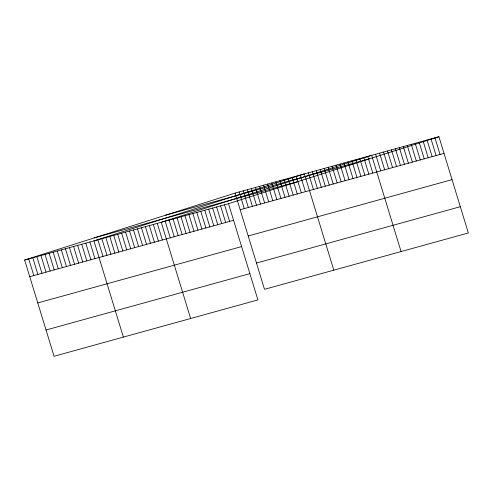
<?xml version="1.0" encoding="UTF-8"?>
<svg xmlns="http://www.w3.org/2000/svg" width="493" height="493" viewBox="0 0 493 493"><rect width="100%" height="100%" fill="white"/><g stroke="black" fill="none" stroke-linecap="round" stroke-linejoin="round"><path stroke-width="0.74" d="M24.65 260.033L228.493 203.677L257.913 299.91L54.07 356.266L24.65 260.033L235.087 193.09L438.93 136.734L468.35 232.967L264.507 289.323L235.087 193.09M228.493 203.677L438.93 136.734M165.642 215.182L369.485 158.826M94.095 237.94L297.932 181.584M240.177 209.728L444.014 153.372M29.734 276.672L233.577 220.316M248.207 235.993L452.044 179.637M37.764 302.936L241.607 246.58M256.477 263.052L460.32 206.696M46.04 330.002L249.883 273.646M434.974 137.824L440.058 154.463M431.018 138.921L436.102 155.56M427.055 140.018L432.145 156.651M423.099 141.109L428.189 157.748M419.142 142.206L424.233 158.838M415.186 143.297L420.276 159.935M411.23 144.394L416.314 161.026M407.273 145.484L412.358 162.123M403.317 146.581L408.401 163.214M399.361 147.672L404.445 164.311M395.404 148.769L400.489 165.401M391.448 149.86L396.532 166.498M387.492 150.957L392.576 167.589M383.529 152.047L388.62 168.686M379.573 153.144L384.663 169.777M375.617 154.235L380.707 170.874M401.08 251.566L371.66 155.332L161.223 222.275L190.643 318.509M367.704 156.423L372.788 173.061M363.748 157.52L368.832 174.152M359.791 158.61L364.875 175.249M355.835 159.707L360.919 176.34M351.879 160.798L356.963 177.437M347.922 161.895L353.006 178.534M343.96 162.986L349.05 179.625M340.004 164.083L345.094 180.721M336.047 165.18L341.138 181.812M332.091 166.27L337.181 182.909M328.135 167.367L333.219 184M324.178 168.458L329.262 185.097M320.222 169.555L325.306 186.188M316.266 170.646L321.35 187.285M312.309 171.743L317.393 188.375M308.353 172.833L313.437 189.472M333.816 270.164L304.397 173.93L93.953 240.874L123.379 337.107M300.317 175.058L305.401 191.691M296.238 176.18L301.328 192.818M292.164 177.307L297.248 193.946M288.085 178.435L293.175 195.074M284.011 179.563L289.095 196.202M279.932 180.691L285.022 197.329M275.858 181.818L280.942 198.457M271.779 182.946L276.863 199.579M267.705 184.074L272.789 200.706M263.626 185.202L268.71 201.834M259.546 186.329L264.636 202.962M255.473 187.451L260.557 204.09M251.393 188.579L256.483 205.217M247.32 189.706L252.404 206.345M243.24 190.834L248.33 207.473M239.167 191.962L244.251 208.601M224.531 204.774L229.621 221.406M220.574 205.864L225.665 222.503M216.618 206.961L221.708 223.594M212.662 208.052L217.752 224.691M208.705 209.149L213.789 225.782M204.749 210.24L209.833 226.879M200.793 211.337L205.877 227.969M196.836 212.428L201.92 229.066M192.88 213.524L197.964 230.157M188.924 214.615L194.008 231.254M184.967 215.712L190.051 232.345M181.005 216.803L186.095 233.442M177.049 217.9L182.139 234.532M173.092 218.991L178.183 235.629M169.136 220.088L174.226 236.726M165.18 221.178L170.264 237.817M157.267 223.372L162.351 240.005M153.311 224.463L158.395 241.102M149.354 225.56L154.438 242.192M145.398 226.651L150.482 243.289M141.442 227.748L146.526 244.38M137.479 228.838L142.569 245.477M133.523 229.935L138.613 246.568M129.567 231.026L134.657 247.665M125.61 232.123L130.694 248.755M121.654 233.214L126.738 249.852M117.698 234.311L122.782 250.943M113.741 235.401L118.825 252.04M109.785 236.498L114.869 253.131M105.829 237.589L110.913 254.228M101.872 238.686L106.956 255.319M97.91 239.777L103 256.415M89.88 242.001L94.964 258.634M85.8 243.129L90.891 259.762M81.727 244.257L86.811 260.889M77.647 245.378L82.738 262.017M73.574 246.506L78.658 263.145M69.495 247.634L74.579 264.273M65.421 248.762L70.505 265.4M61.342 249.889L66.426 266.528M57.262 251.017L62.352 267.656M53.189 252.145L58.273 268.777M49.109 253.273L54.199 269.905M45.036 254.4L50.12 271.033M40.956 255.528L46.046 272.161M36.883 256.65L41.967 273.288M32.803 257.777L37.887 274.416M28.73 258.905L33.814 275.544"/></g></svg>
